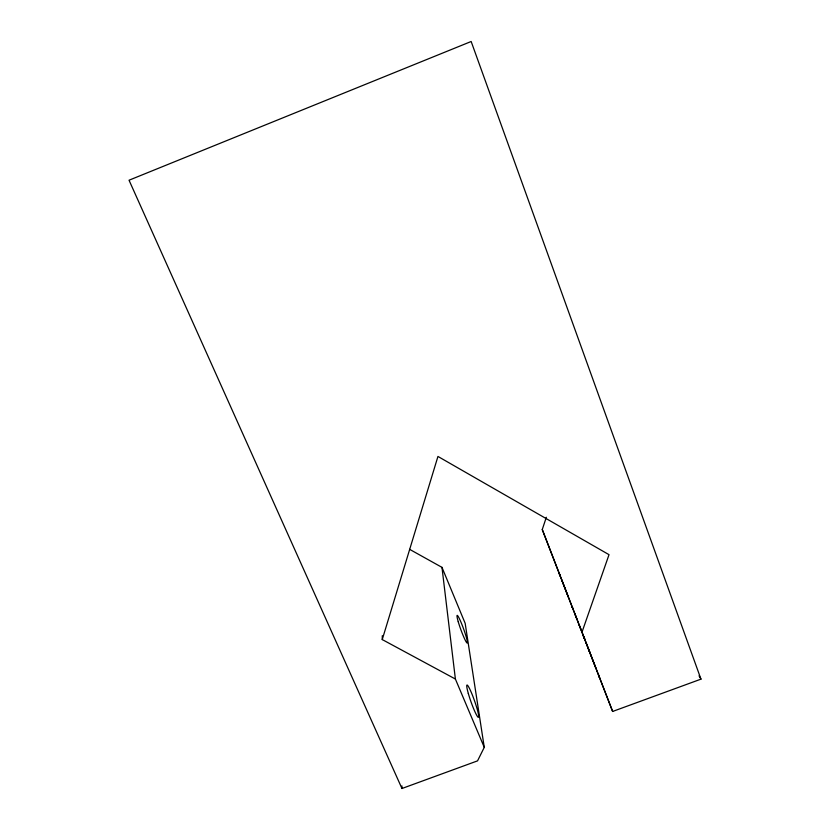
<?xml version="1.0" encoding="UTF-8"?>
<svg xmlns="http://www.w3.org/2000/svg" width="830" height="830" viewBox="0 0 830 830"><rect width="100%" height="100%" fill="white"/><g stroke="black" fill="none" stroke-linecap="round" stroke-linejoin="round"><path stroke-width="1.25" d="M579.018 624.565L612.633 711.455L700.966 679.148L471.16 41.5L129.034 180.214L401.959 788.5L477.541 760.861L484.264 747.353L455.39 679.033L382.246 639.567L382.308 635.697M382.246 639.567L437.95 456.448L609.023 554.679L582.006 632.107M572.513 607.83L542.26 529.53L546.337 517.266M409.605 549.336L441.975 567.357L465.163 623.32L484.264 747.353M699.036 675.786L700.966 679.148M572.223 606.979L576.705 618.62M559.576 574.308L559.119 573.146L560.458 576.622M561.713 579.848L568.28 596.895M574.661 613.266L580.979 629.669M585.897 642.254L595.722 667.745M542.26 529.53L612.633 711.455M572.005 606.523L572.7 608.203M582.971 634.805L583.604 636.454L582.691 634.079M584.704 639.193L583.832 636.932L585.036 640.075M598.554 675.06L599.571 677.695L598.472 674.811M587.972 647.68L589.86 652.567M441.975 567.357L455.39 679.033M401.917 785.917L401.959 788.5M458.243 621.774A14.743 1.421 70 0 0 467.124 643.032A14.743 1.421 70 0 0 461.21 622.759A14.743 1.421 70 0 0 458.243 621.774M468.307 693.465A17.14 1.836 70.5 0 0 478.402 717.348A17.14 1.836 70.5 0 0 471.419 692.728A17.14 1.836 70.5 0 0 468.307 693.465"/></g></svg>
